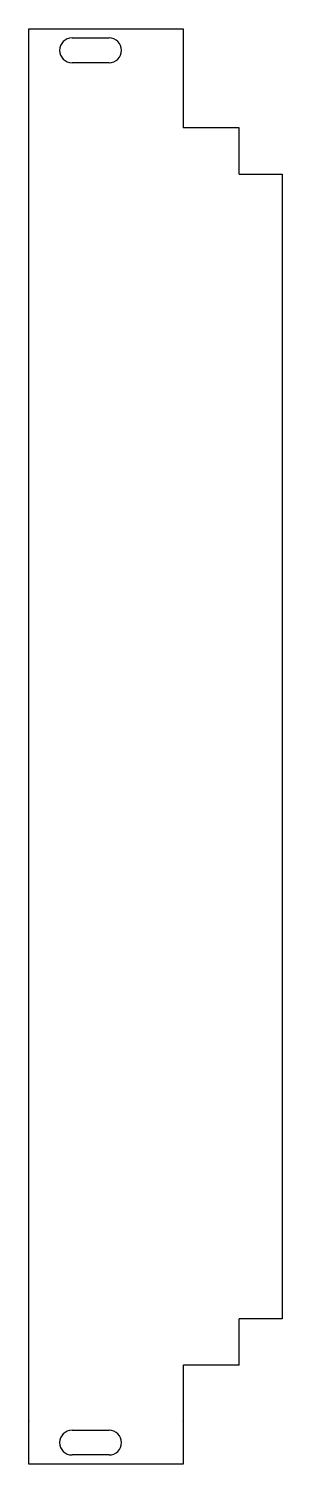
# Model space of a CAD drawing. Header units: millimetres. Extents: x 90 to 131, y -4 to 228.
import ezdxf

# ---------------------------------------------------------------- set-up
doc = ezdxf.new("R2010")
doc.units = ezdxf.units.MM
doc.layers.add('C00752', color=7, linetype='Continuous')

msp = doc.modelspace()

# ---------------------------------------------------------------- linework, layer by layer
at = {"layer": 'C00752', "color": 7, "linetype": 'Continuous'}
for p, q in [((90.14, 221.39), (90.14, 228.39)), ((90.14, 228.39), (115.13, 228.39)), ((115.13, 228.39), (115.13, 221.39)), ((97.14, 226.89), (103.14, 226.89)), ((103.14, 222.89), (97.14, 222.89)), ((90.14, 221.39), (90.14, 221.38)), ((90.14, 212.39), (90.14, 221.38)), ((115.13, 221.38), (115.13, 221.39)), ((115.13, 221.38), (115.13, 212.39)), ((90.14, 212.39), (90.14, 212.38)), ((90.14, 12.38), (90.14, 212.38)), ((115.13, 212.38), (115.13, 212.39)), ((115.14, 212.38), (115.13, 212.38)), ((124.14, 212.38), (115.14, 212.38)), ((124.14, 204.88), (124.14, 212.38)), ((124.14, 204.88), (124.14, 204.88)), ((124.14, 204.88), (131.14, 204.88)), ((131.14, 204.88), (131.14, 19.88)), ((124.14, 12.38), (124.14, 19.88)), ((124.14, 19.88), (124.14, 19.88)), ((131.14, 19.88), (124.14, 19.88)), ((90.14, 12.38), (90.14, 12.38)), ((90.14, 3.38), (90.14, 12.38)), ((115.13, 12.38), (115.14, 12.38)), ((115.13, 12.38), (115.13, 12.38)), ((115.13, 12.38), (115.13, 3.38)), ((124.14, 12.38), (115.14, 12.38)), ((90.14, 3.38), (90.14, 3.37)), ((90.14, -3.62), (90.14, 3.37)), ((115.13, 3.37), (115.13, 3.38)), ((115.13, 3.37), (115.13, -3.62)), ((97.14, 1.88), (103.14, 1.88)), ((103.14, -2.12), (97.14, -2.12)), ((115.13, -3.62), (90.14, -3.62))]:
    msp.add_line(p, q, dxfattribs=at)
for centre, start, end in [((97.14, 224.89), 90, 270), ((103.14, 224.89), 270, 90), ((97.14, -0.12), 90, 270), ((103.14, -0.12), 270, 90)]:
    msp.add_arc(centre, 2, start, end, dxfattribs=at)

doc.saveas('drawing.dxf')
